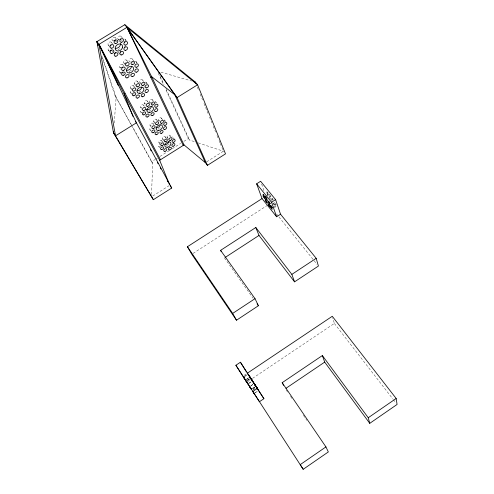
<?xml version="1.0" encoding="UTF-8"?>
<svg xmlns="http://www.w3.org/2000/svg" width="494" height="494" viewBox="0 0 494 494"><rect width="100%" height="100%" fill="white"/><g stroke="black" fill="none" stroke-linecap="round" stroke-linejoin="round"><path stroke-width="0.37" stroke-dasharray="2.47 1.85" d="M151.528 194.574L152.689 163.279L132.553 126.804M114.238 122.975L116.146 97.083L101.918 56.02M267.069 191.931C270.132 198.427 268.143 188.918 265.371 193.024M269.014 197.6L270.162 198.81M269.897 194.513C268.143 192.969 271.768 198.304 270.706 195.729M273.25 199.31L272.503 198.607L272.954 199.718M274.411 204.152C277.103 210.209 275.936 202.176 273.287 204.88M276.078 204.726C273.441 200.305 275.028 205.171 276.177 204.961M255.219 392.668L257.46 391.155L255.262 392.699M247.198 380.213L249.476 378.688M247.408 380.287L249.316 379.003M247.469 380.676L249.723 379.17M247.426 381.813L249.983 380.096M252.539 378.379L334.364 323.434L332.69 317.716M249.081 383.122L252.49 380.831M248.618 383.56L251.162 381.85M250.835 385.826L253.107 384.295M250.964 385.783L252.879 384.499M252.44 388.358L255.824 386.086M252.811 388.636L254.725 387.345M252.718 388.735L254.997 387.203M253.348 389.791L255.034 388.655M253.385 389.797L255.083 388.655M244.153 375.341L246.648 373.668M244.672 376.335L246.926 374.823M244.234 376.768L248.068 374.193M246.537 379.219L248.797 377.706M246.086 379.627L248.643 377.91M272.805 207.424L276.202 205.22M274.324 207.659L276.01 206.566M267.538 195.081L268.668 194.352M265.957 196.291L269.372 194.086M269.279 197.631L270.984 196.526M271.367 199.348L272.503 198.607M193.061 253.416L266.902 205.658M272.898 203.886L274.596 202.787M152.708 196.062L169.127 185.645M206.653 161.841L223.387 151.226L221.942 147.657M152.689 163.279L151.578 161.711L154.807 159.673M155.456 159.272L157.395 158.049M159.976 156.425L169.022 150.732M172.252 148.7L180.65 143.414M183.879 141.383L188.399 138.542L165.657 89.21M160.865 72.167L191.629 81.004M188.399 138.542L189.573 140.061L195.328 141.963M198.205 142.908L223.387 151.226M273.509 204.288L272.836 202.645M276.547 213.976L278.474 216.372M278.956 216.971L316.981 264.259M125.099 39.279L126.365 40.885M121.079 36.389L122.765 38.538M135.998 61.589L137.246 63.189M118.128 39.162L118.968 40.236M132.188 58.947L134.263 61.62M115.355 37.637L116.189 38.717M334.364 323.434L392.835 398.985M393.304 399.597L395.663 402.641M146.162 82.405L148.206 85.054M142.544 79.979L143.773 81.572M126.699 60.225L127.934 61.836M111.335 42.311L112.583 43.935M118.634 52.395L119.875 54.019M155.672 101.869L156.475 102.919M140.191 83.072L141 84.134M152.226 99.64L153.43 101.221M123.84 62.892L125.075 64.51M137.276 81.282L139.308 83.949M108.396 45.084L110.045 47.257M122.802 64.689L124.031 66.307M129.675 74.088L130.49 75.162M164.582 120.104L165.762 121.666M149.552 102.104L150.349 103.16M161.297 118.06L163.069 120.4M134.288 83.554L136.122 85.987M147.163 100.961L148.564 102.82M108.242 50.024L109.724 51.987M174.888 139.814L172.943 137.233A1.704 1.142 -37 0 1 172.844 138.82M119.715 67.042L120.53 68.123M133.713 85.851L134.924 87.457M158.506 120.178L159.29 121.221M169.992 135.584L170.77 136.616M144.267 103.153L145.063 104.215M156.61 119.647L157.79 121.221M119.746 72.007L121.765 74.711M143.692 105.333L144.483 106.395M130.509 87.827L132.516 90.513M167.102 137.394L168.652 139.469M165.292 136.924L166.447 138.481M153.615 121.512L155.184 123.617M130.478 92.508L131.67 94.119M153.041 123.586L153.819 124.636M140.599 107.254L141.389 108.322M162.39 138.74L164.311 141.346M140.512 111.675L141.296 112.743M161.81 140.716L162.964 142.278M150.046 125.451L150.824 126.507M149.91 129.638L150.682 130.694M158.914 142.531L160.062 144.1M158.735 146.502L159.494 147.545M101.801 56.162L114.972 95.453L132.176 126.131M224.443 257.917L253.045 298.185M286.205 389.988L287.922 392.514M290.503 396.305L292.226 398.837M303.402 415.269L306.842 420.326M270.323 195.093L270.527 195.414M114.972 95.453L131.243 124.902M131.614 125.569L151.578 161.711M158.284 73.236L163.409 84.35M160.173 76.187L164.008 84.517M165.928 88.685L189.573 140.061M197.316 87.049L198.767 90.612M200.218 94.181L202.534 99.881M203.979 103.45L206.881 110.576M207.165 111.292L208.036 113.429M209.487 116.998L211.803 122.703M213.254 126.266L215.569 131.972M217.014 135.535L217.885 137.678M219.046 140.524L219.916 142.667M220.201 143.377L221.652 146.946M261.635 184.157L264.463 192.11M271.719 200.62A3.872 0.63 57.1 0 1 269.489 195.988A3.872 0.63 57.1 0 1 272.96 200.397M135.276 61.25A1.939 1.482 -39.1 0 1 136.208 63.146M132.824 63.115A1.939 1.482 -39.1 0 1 133.182 62.25M109.174 45.454A2.025 1.618 -38.4 0 1 108.118 43.41A2.025 1.618 -38.4 0 1 110.557 41.928A2.025 1.618 -38.4 0 1 111.607 43.978M158.117 129.23A1.748 1.198 -36.7 0 1 158.636 128.533M159.401 128.057A1.748 1.198 -36.7 0 1 160.55 128.002M140.907 82.85A1.89 1.402 -38.3 0 1 139.493 81.337A1.89 1.402 -38.3 0 1 141.71 79.651A1.89 1.402 -38.3 0 1 142.735 81.461M160.507 142.852A1.717 1.161 -36.2 0 1 158.84 141.889A1.717 1.161 -36.2 0 1 161.007 140.247A1.717 1.161 -36.2 0 1 161.55 142.062M161.254 142.383A1.717 1.161 -36.2 0 1 160.896 142.655M154.857 122.006A1.772 1.235 -36.9 0 1 153.603 120.579A1.772 1.235 -36.9 0 1 155.9 119.147A1.772 1.235 -36.9 0 1 156.351 121.073M145.563 103.697A1.828 1.321 -37.2 0 1 144.205 102.301A1.828 1.321 -37.2 0 1 146.354 100.665A1.828 1.321 -37.2 0 1 147.335 102.357M163.576 139.191A1.717 1.161 -36.6 0 1 162.39 137.857A1.717 1.161 -36.6 0 1 164.613 136.461A1.717 1.161 -36.6 0 1 165.021 138.283M121.147 67.697A1.957 1.507 -37.7 0 1 119.616 66.079A1.957 1.507 -37.7 0 1 121.913 64.337A1.957 1.507 -37.7 0 1 123.043 66.258M129.28 71.605A1.927 1.457 -38 0 1 131.361 70.605M124.76 39.032A2.013 1.587 -40.1 0 1 125.34 40.94M121.802 40.835A2.013 1.587 -40.1 0 1 122.166 39.921M159.729 120.672A1.766 1.229 -37.3 0 1 158.5 119.239A1.766 1.229 -37.3 0 1 160.785 117.813A1.766 1.229 -37.3 0 1 161.217 119.739M124.581 63.238A1.957 1.513 -38.4 0 1 123.605 61.318A1.957 1.513 -38.4 0 1 125.958 59.879A1.957 1.513 -38.4 0 1 126.927 61.799M134.041 94.49A1.865 1.371 -37 0 1 134.164 93.687M160.711 146.619A1.704 1.149 -36 0 1 158.679 146.36A1.704 1.149 -36 0 1 160.037 144.372M131.441 88.426A1.89 1.408 -37.1 0 1 130.521 86.648A1.89 1.408 -37.1 0 1 132.787 85.252A1.89 1.408 -37.1 0 1 133.701 87.03M130.515 61.96A1.951 1.501 -39 0 1 129.014 60.33A1.951 1.501 -39 0 1 131.311 58.582A1.951 1.501 -39 0 1 132.404 60.521M171.566 137.134A1.704 1.142 -37 0 1 172.678 137.073M166.509 146.335A1.692 1.13 -36.4 0 1 167.491 145.051M167.88 144.853A1.692 1.13 -36.4 0 1 169.251 144.94M151.145 130.113A1.76 1.223 -36.2 0 1 149.812 129.323A1.76 1.223 -36.2 0 1 150.831 127.619M164.298 119.931A1.76 1.216 -37.4 0 1 164.496 121.777M142.235 112.089A1.815 1.303 -36.5 0 1 140.444 111.514A1.815 1.303 -36.5 0 1 141.445 109.557M167.892 137.869A1.71 1.155 -36.9 0 1 167.157 136.393A1.71 1.155 -36.9 0 1 169.201 135.109A1.71 1.155 -36.9 0 1 169.936 136.585M162.545 124.377A1.748 1.204 -37.1 0 1 162.94 124.173M141.895 107.791A1.828 1.315 -36.7 0 1 140.568 106.272A1.828 1.315 -36.7 0 1 142.939 104.802A1.828 1.315 -36.7 0 1 143.439 106.834M148.929 111.78A1.803 1.278 -37 0 1 149.583 110.668M149.96 110.384A1.803 1.278 -37 0 1 151.207 110.051M115.343 41.934A4.026 3.186 -39.1 0 1 117.257 41.28M143.908 113.49A1.809 1.284 -36.6 0 1 143.915 113.12M118.98 52.222A1.995 1.562 -38.8 0 1 118.566 52.092M117.967 50.227A1.995 1.562 -38.8 0 1 120.369 48.77M151.288 125.939A1.772 1.235 -36.4 0 1 149.991 124.649A1.772 1.235 -36.4 0 1 152.066 123.068A1.772 1.235 -36.4 0 1 152.998 124.636M131.398 93.094A1.877 1.389 -36.8 0 1 130.348 91.958A1.877 1.389 -36.8 0 1 131.423 90.278M109.267 50.721A2.013 1.599 -38 0 1 108.087 49.4A2.013 1.599 -38 0 1 109.211 47.554M145.86 82.202A1.877 1.383 -38.4 0 1 146.348 83.869M143.204 84.653A1.877 1.383 -38.4 0 1 143.106 83.9M145.051 82.097A1.877 1.383 -38.4 0 1 145.477 82.097M119.369 39.557A2.025 1.612 -40 0 1 117.751 37.952A2.025 1.612 -40 0 1 119.838 35.988A2.025 1.612 -40 0 1 121.45 37.6M139.259 92.773A1.859 1.365 -37.5 0 1 140.315 91.316A1.859 1.365 -37.5 0 1 141.994 91.087M121.166 72.643A1.945 1.488 -37.3 0 1 119.622 71.624A1.945 1.488 -37.3 0 1 120.703 69.66M112.187 51.963A2.001 1.575 -38.1 0 1 112.546 51.067M150.627 102.375A1.828 1.309 -37.7 0 1 149.324 100.844A1.828 1.309 -37.7 0 1 151.689 99.374A1.828 1.309 -37.7 0 1 152.164 101.418M144.063 87.105A1.865 1.371 -38 0 1 144.495 86.895M123.5 74.18A1.933 1.47 -37.5 0 1 123.5 73.76M123.617 73.328A1.933 1.47 -37.5 0 1 123.846 72.908M135.214 84.159A1.896 1.408 -37.7 0 1 134.3 82.368A1.896 1.408 -37.7 0 1 136.572 80.967A1.896 1.408 -37.7 0 1 137.48 82.764M113.175 40.798A2.032 1.624 -39.3 0 1 112.076 38.89A2.032 1.624 -39.3 0 1 114.262 37.229A2.032 1.624 -39.3 0 1 115.738 38.853M155.017 101.585A1.815 1.297 -37.8 0 1 155.826 103.246M152.708 103.709A1.815 1.297 -37.8 0 1 152.844 102.931M266.939 193.364L268.532 195.772L266.939 193.364"/><path stroke-width="0.74" d="M113.62 131.348L113.509 132.874L153.35 199.687L171.721 188.023L136.443 122.827L98.973 44.355L96.923 41.613L124.809 24.7L195.291 82.06L197.588 84.795L225.511 153.869L207.437 165.348L205.368 162.656L184.034 144.921L151.615 76.644L126.958 27.368L124.809 24.7M169.473 184.534L159.667 160.26L184.034 144.921M150.769 77.311L151.615 76.644L174.827 94.774L177.056 97.571L207.437 165.348M283.587 385.369L282.179 382.683L322.36 355.557L324.694 362.102L369.753 423.339L397.077 404.469L396.169 398.479L332.271 316.284L247.278 373.248L248.939 375.792M325.929 446.909L300.216 464.638L303.199 469.3L328.343 451.936L325.929 446.909L282.179 382.683M369.753 423.339L368.246 417.733L396.169 398.479M285.977 388.29L324.694 362.102M246.79 382.239L235.891 365.257L240.43 362.226L263.92 398.695L259.449 401.721L252.595 391.106L253.058 391.81M252.872 391.452L257.51 388.327M255.021 298.672L258.411 305.737L236.496 320.223L232.68 313.406L255.021 298.672L220.608 250.347L255.799 227.506L291.849 274.374L294.548 281.846L318.426 266.056L316.185 258.319L280.53 214.217L275.59 199.625L260.604 181.267L256.627 183.824L262.036 198.588L276.609 216.767L280.53 214.217M291.849 274.374L316.185 258.319M225.079 257.498L258.998 235.434L255.799 227.506M236.496 320.223L191.771 254.256L187.424 246.734L262.036 198.588M276.609 216.767L271.539 202.244L275.59 199.625M153.35 199.687L115.528 135.838L98.973 44.355L126.958 27.368L197.588 84.795L177.056 97.571L126.958 27.368L183.286 145.532M125.019 93.193L124.006 93.662L132.954 116.374M193.827 81.633L195.291 82.06L195.871 83.48M256.627 183.824L271.539 202.244M258.998 235.434L294.548 281.846M322.36 355.557L368.246 417.733M135.603 121.666L136.443 122.827L115.528 135.838L113.509 132.874L96.923 41.613L98.17 45.213M126.958 27.368L174.827 94.774L205.368 162.656M257.071 303.847L258.411 305.737M170.152 185.8L171.721 188.023M249.921 376.947L249.112 375.724L249.859 376.941M255.639 385.833L255.818 386.086L253.681 382.714M256.849 387.605L257.158 388.068M258.51 390.297L257.757 389.149M187.424 246.734L232.68 313.406M250.656 378.243L251.872 380.102M256.065 386.339L254.249 383.529L255.052 384.801M252.125 380.281L252.434 380.998L250.656 378.262M258.59 390.309L258.208 389.84M248.426 374.724L248.241 374.335L248.877 375.465L248.414 374.6M255.299 385.332L250.847 378.41L251.335 379.219M256.917 387.809L257.374 388.395L256.775 387.623L257.127 388.068M258.066 389.519L258.584 390.396M246.315 381.417L246.061 380.979L246.487 381.677M246.129 381.084L247.976 383.986L247.587 383.332M249.692 386.641L251.316 389.118L249.785 386.771M249.773 377.064L253.935 383.424M254.768 384.703L256.843 387.883M257.677 389.155L263.92 398.695M248.63 374.921L249.921 377.046L248.42 374.65M251.909 379.954L250.612 377.922L251.421 379.207M254.731 384.505L255.447 385.61L255.188 385.258M243.77 377.465L243.604 377.188L243.789 377.496M245.382 379.966L245.339 379.874M246.345 381.436L250.05 387.185M257.615 388.766L257.862 389.149M257.51 388.772L258.313 389.852M243.894 377.632L244.153 378.052L243.913 377.675M245.092 379.522L244.104 377.959M250.971 388.617L251.211 388.939L250.273 387.481L250.514 387.858M253.515 392.532L253.762 392.897L252.792 391.421M243.943 377.731L243.721 377.367L243.962 377.768M245.265 379.781L244.586 378.7M251.39 389.21L251.18 388.945L251.52 389.402M246.648 381.887L246.889 382.257M247.124 382.609L247.364 382.98M250.761 388.235L251.001 388.605M253.323 392.205L253.564 392.576M246.636 381.856L247.408 383.103M235.891 365.257L303.199 469.3M251.681 379.546L252.496 380.825M255.324 385.166L256.003 386.493M252.984 381.788L251.792 379.942M254.706 384.523L254.941 384.888M245.036 379.404L245.252 379.756M246.259 381.282L246.5 381.708M247.574 383.313L247.79 383.696M250.05 387.191L249.76 386.691M252.082 380.429L252.372 380.893M240.43 362.226L246.469 371.951M150.411 149.552L151.139 150.905M157.345 162.347L158.08 163.699M160.266 167.738L160.995 169.084M167.2 180.532L167.935 181.878M159.667 160.26L124.006 93.662L98.973 44.355L118.122 85.258M98.973 44.355L160.562 159.84M220.608 250.347L221.306 251.724M96.923 41.613L98.145 45.25M168.942 141.451A3.409 2.291 -36.5 0 1 164.644 144.705M122.475 67.054A1.957 1.507 -37.7 0 1 121.617 67.585M160.223 125.229A3.52 2.433 -36.8 0 1 156.036 127.847M131.515 66.536A3.884 2.97 -38.2 0 1 126.625 70.259M122.487 72.013A1.945 1.488 -37.3 0 1 121.635 72.532M120.474 43.546A4.026 3.186 -39.1 0 1 115.411 48.301M151.442 106.42A3.631 2.594 -37.1 0 1 146.131 109.717M111.113 50.085A2.013 1.599 -38 0 1 110.224 50.623M141.815 87.148A3.754 2.773 -37.6 0 1 137.085 90.742M115.51 52.475A2.001 1.575 -38.1 0 1 114.293 53.401M115.374 39.767A2.032 1.624 -39.3 0 1 113.651 40.817M120.795 51.586A1.995 1.562 -38.8 0 1 120.382 51.901M111.027 44.818A2.025 1.618 -38.4 0 1 110.607 45.139M124.76 41.774A2.013 1.587 -40.1 0 1 124.34 42.095M125.093 46.627A2.001 1.568 -39.6 0 1 124.754 47.016M120.746 38.909A2.025 1.612 -40 0 1 119.857 39.452M125.958 62.917A1.957 1.513 -38.4 0 1 125.501 63.133M263.012 195.902L264.605 198.304L263.012 195.902M263.111 194.482L264.716 196.902L263.111 194.482M265.111 200.027L266.698 202.429L265.173 200.021M265.389 196.655L267.001 199.094L265.389 196.655M268.186 204.479L269.773 206.881L268.254 204.473M268.52 201.182L270.138 203.627L268.52 201.182M270.477 206.696L272.071 209.116L270.477 206.696M270.632 205.356L272.237 207.789L270.632 205.356M122.568 47.134L122.321 48.06A4.038 3.18 -39 0 1 116.133 50.437A4.038 3.18 -39 0 1 117.745 44.46A4.038 3.18 -39 0 1 122.568 47.134M254.219 383.733L254.496 384.196L254.219 383.733M246.697 382.004L246.42 381.529L246.71 382.029M253.935 393.168L253.725 392.86L253.947 393.175M265.828 199.897A3.878 0.605 57.1 0 0 269.563 205.066A3.878 0.605 57.1 0 0 267.421 200.471A3.878 0.605 57.1 0 0 265.828 199.897M136.393 67.246A1.951 1.476 -39.1 0 0 138.301 64.566A1.951 1.476 -39.1 0 0 135.257 64.918A1.951 1.476 -39.1 0 0 136.393 67.246M161.217 133.349A1.748 1.198 -36.7 0 0 162.971 131.027A1.748 1.198 -36.7 0 0 160.278 131.478A1.748 1.198 -36.7 0 0 161.217 133.349M149.645 112.521A3.643 2.594 -37.1 0 0 153.263 107.636A3.643 2.594 -37.1 0 0 147.626 108.464A3.643 2.594 -37.1 0 0 149.645 112.521M111.706 48.184A2.032 1.612 -38.4 0 0 113.663 45.355A2.032 1.612 -38.4 0 0 110.428 45.676A2.032 1.612 -38.4 0 0 111.706 48.184M167.299 147.255A3.421 2.285 -36.5 0 0 170.745 142.766A3.421 2.285 -36.5 0 0 165.521 143.686A3.421 2.285 -36.5 0 0 167.299 147.255M142.939 85.505A1.896 1.396 -38.2 0 0 144.804 82.93A1.896 1.396 -38.2 0 0 141.858 83.313A1.896 1.396 -38.2 0 0 142.939 85.505M162.007 145.582A1.723 1.155 -36.2 0 0 163.73 143.322A1.723 1.155 -36.2 0 0 161.087 143.785A1.723 1.155 -36.2 0 0 162.007 145.582M156.802 124.636A1.778 1.235 -36.9 0 0 158.58 122.271A1.778 1.235 -36.9 0 0 155.838 122.71A1.778 1.235 -36.9 0 0 156.802 124.636M146.557 87.901A1.883 1.383 -38.3 0 0 148.422 85.345A1.883 1.383 -38.3 0 0 145.502 85.728A1.883 1.383 -38.3 0 0 146.557 87.901M147.545 106.352A1.834 1.315 -37.2 0 0 149.367 103.882A1.834 1.315 -37.2 0 0 146.514 104.296A1.834 1.315 -37.2 0 0 147.545 106.352M146.434 92.551A1.871 1.365 -38 0 0 148.286 90.019A1.871 1.365 -38 0 0 145.384 90.408A1.871 1.365 -38 0 0 146.434 92.551M123.179 70.395A1.964 1.501 -37.7 0 0 125.081 67.703A1.964 1.501 -37.7 0 0 121.987 68.061A1.964 1.501 -37.7 0 0 123.179 70.395M165.49 141.79A1.723 1.161 -36.6 0 0 167.225 139.524A1.723 1.161 -36.6 0 0 164.588 139.981A1.723 1.161 -36.6 0 0 165.49 141.79M125.482 50.345A2.007 1.568 -39.6 0 0 127.433 47.56A2.007 1.568 -39.6 0 0 124.272 47.881A2.007 1.568 -39.6 0 0 125.482 50.345M132.46 76.564A1.933 1.457 -38 0 0 134.349 73.915A1.933 1.457 -38 0 0 131.324 74.285A1.933 1.457 -38 0 0 132.46 76.564M121.505 54.927A2.001 1.562 -38.8 0 0 123.444 52.154A2.001 1.562 -38.8 0 0 120.283 52.488A2.001 1.562 -38.8 0 0 121.505 54.927M136.319 72.18A1.939 1.463 -38.7 0 0 138.221 69.524A1.939 1.463 -38.7 0 0 135.195 69.882A1.939 1.463 -38.7 0 0 136.319 72.18M125.488 45.102A2.019 1.587 -40 0 0 127.452 42.293A2.019 1.587 -40 0 0 124.272 42.601A2.019 1.587 -40 0 0 125.488 45.102M161.692 123.29A1.772 1.229 -37.3 0 0 163.465 120.925A1.772 1.229 -37.3 0 0 160.741 121.363A1.772 1.229 -37.3 0 0 161.692 123.29M127.082 65.937A1.964 1.507 -38.4 0 0 128.996 63.226A1.964 1.507 -38.4 0 0 125.902 63.578A1.964 1.507 -38.4 0 0 127.082 65.937M137.48 98.09A1.871 1.371 -37 0 0 139.32 95.558A1.871 1.371 -37 0 0 136.393 95.966A1.871 1.371 -37 0 0 137.48 98.09M173.091 146.249A1.698 1.13 -36.8 0 0 174.808 144.013A1.698 1.13 -36.8 0 0 172.221 144.476A1.698 1.13 -36.8 0 0 173.091 146.249M161.816 149.54A1.71 1.142 -36 0 0 163.526 147.298A1.71 1.142 -36 0 0 160.902 147.768A1.71 1.142 -36 0 0 161.816 149.54M129.533 72.951A3.896 2.964 -38.2 0 0 133.349 67.604A3.896 2.964 -38.2 0 0 127.224 68.314A3.896 2.964 -38.2 0 0 129.533 72.951M153.226 128.576A1.772 1.229 -36.4 0 0 154.986 126.217A1.772 1.229 -36.4 0 0 152.245 126.662A1.772 1.229 -36.4 0 0 153.226 128.576M133.874 91.1A1.896 1.402 -37.1 0 0 135.727 88.531A1.896 1.402 -37.1 0 0 132.756 88.926A1.896 1.402 -37.1 0 0 133.874 91.1M156.394 134.708A1.754 1.204 -36.3 0 0 158.142 132.386A1.754 1.204 -36.3 0 0 155.437 132.843A1.754 1.204 -36.3 0 0 156.394 134.708M158.747 130.435A3.526 2.433 -36.8 0 0 162.279 125.754A3.526 2.433 -36.8 0 0 156.857 126.631A3.526 2.433 -36.8 0 0 158.747 130.435M164.761 129.471A1.754 1.198 -37.1 0 0 166.521 127.143A1.754 1.198 -37.1 0 0 163.835 127.588A1.754 1.198 -37.1 0 0 164.761 129.471M132.577 64.634A1.964 1.501 -39 0 0 134.492 61.935A1.964 1.501 -39 0 0 131.423 62.281A1.964 1.501 -39 0 0 132.577 64.634M173.338 142.303A1.71 1.142 -37 0 0 175.067 140.049A1.71 1.142 -37 0 0 172.468 140.506A1.71 1.142 -37 0 0 173.338 142.303M169.64 149.978A1.698 1.124 -36.4 0 0 171.35 147.755A1.698 1.124 -36.4 0 0 168.757 148.225A1.698 1.124 -36.4 0 0 169.64 149.978M153.072 132.75A1.766 1.216 -36.2 0 0 154.826 130.41A1.766 1.216 -36.2 0 0 152.096 130.861A1.766 1.216 -36.2 0 0 153.072 132.75M164.984 151.349A1.704 1.13 -36.1 0 0 166.694 149.12A1.704 1.13 -36.1 0 0 164.088 149.589A1.704 1.13 -36.1 0 0 164.984 151.349M123.185 75.347A1.951 1.488 -37.3 0 0 125.081 72.68A1.951 1.488 -37.3 0 0 121.999 73.05A1.951 1.488 -37.3 0 0 123.185 75.347M139.925 93.397A3.767 2.766 -37.6 0 0 143.643 88.296A3.767 2.766 -37.6 0 0 137.77 89.068A3.767 2.766 -37.6 0 0 139.925 93.397M164.977 125.309A1.76 1.21 -37.4 0 0 166.744 122.963A1.76 1.21 -37.4 0 0 164.045 123.401A1.76 1.21 -37.4 0 0 164.977 125.309M111.786 53.451A2.019 1.593 -37.9 0 0 113.731 50.654A2.019 1.593 -37.9 0 0 110.514 50.981A2.019 1.593 -37.9 0 0 111.786 53.451M143.76 114.861A1.822 1.297 -36.5 0 0 145.557 112.422A1.822 1.297 -36.5 0 0 142.723 112.854A1.822 1.297 -36.5 0 0 143.76 114.861M170.202 140.438A1.717 1.155 -36.9 0 0 171.937 138.172A1.717 1.155 -36.9 0 0 169.312 138.629A1.717 1.155 -36.9 0 0 170.202 140.438M127.044 77.879A1.939 1.463 -37.5 0 0 128.934 75.23A1.939 1.463 -37.5 0 0 125.877 75.601A1.939 1.463 -37.5 0 0 127.044 77.879M155.894 111.613A1.809 1.278 -37.5 0 0 157.697 109.18A1.809 1.278 -37.5 0 0 154.906 109.6A1.809 1.278 -37.5 0 0 155.894 111.613M115.855 56.217A2.007 1.575 -38.1 0 0 117.794 53.438A2.007 1.575 -38.1 0 0 114.608 53.778A2.007 1.575 -38.1 0 0 115.855 56.217M133.818 95.774A1.883 1.389 -36.8 0 0 135.665 93.218A1.883 1.389 -36.8 0 0 132.713 93.625A1.883 1.389 -36.8 0 0 133.818 95.774M152.251 115.639A1.809 1.272 -37 0 0 154.048 113.225A1.809 1.272 -37 0 0 151.25 113.651A1.809 1.272 -37 0 0 152.251 115.639M142.686 96.756A1.865 1.359 -37.5 0 0 144.526 94.224A1.865 1.359 -37.5 0 0 141.624 94.626A1.865 1.359 -37.5 0 0 142.686 96.756M143.865 110.452A1.834 1.315 -36.7 0 0 145.674 107.988A1.834 1.315 -36.7 0 0 142.822 108.414A1.834 1.315 -36.7 0 0 143.865 110.452M156.067 107.21A1.822 1.291 -37.8 0 0 157.882 104.765A1.822 1.291 -37.8 0 0 155.073 105.179A1.822 1.291 -37.8 0 0 156.067 107.21M147.243 116.992A1.809 1.284 -36.6 0 0 149.034 114.571A1.809 1.284 -36.6 0 0 146.224 115.003A1.809 1.284 -36.6 0 0 147.243 116.992M115.732 43.515A2.038 1.618 -39.3 0 0 117.696 40.675A2.038 1.618 -39.3 0 0 114.46 40.99A2.038 1.618 -39.3 0 0 115.732 43.515M121.462 42.249A2.032 1.606 -39.9 0 0 123.432 39.415A2.032 1.606 -39.9 0 0 120.221 39.724A2.032 1.606 -39.9 0 0 121.462 42.249M152.621 105.018A1.834 1.309 -37.7 0 0 154.443 102.548A1.834 1.309 -37.7 0 0 151.609 102.962A1.834 1.309 -37.7 0 0 152.621 105.018M137.659 86.827A1.902 1.408 -37.7 0 0 139.524 84.246A1.902 1.408 -37.7 0 0 136.56 84.628A1.902 1.408 -37.7 0 0 137.659 86.827"/></g></svg>
